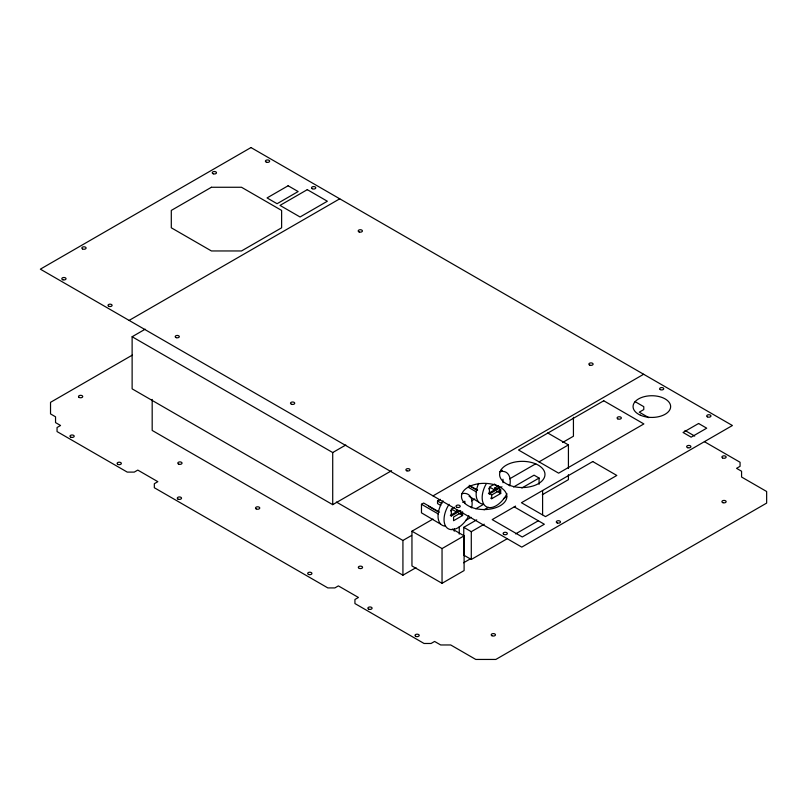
<?xml version="1.0" encoding="UTF-8"?>
<svg xmlns="http://www.w3.org/2000/svg" width="807" height="807" viewBox="0 0 807 807"><rect width="100%" height="100%" fill="white"/><g stroke="black" fill="none" stroke-linecap="round" stroke-linejoin="round"><path stroke-width="1.21" d="M129.11 320.409L339.737 198.815M391.587 470.683L332.716 504.668L132.126 388.853L132.126 336.741L145.21 329.185M132.419 355.05L50.528 402.33L50.528 413.91L55.542 416.805L55.542 422.596L60.555 425.491L57.045 427.518L57.045 431.574L127.254 472.105L134.275 472.105L137.785 470.088L157.839 481.668L154.329 483.696L154.329 487.741L327.844 587.92L334.865 587.92L338.375 585.892L358.439 597.473L354.929 599.5L354.929 603.555L424.058 643.472L431.079 643.472L434.59 641.444L440.683 644.964L450.71 644.964L475.787 659.44L495.851 659.44L766.65 503.094L766.65 491.503L741.572 477.028L741.572 471.238L736.559 468.342L740.069 466.315L740.069 462.27L704.43 441.691M132.126 336.741L332.716 452.545L345.8 445M433.016 495.871L643.643 374.266M445.05 526.124A19.862 11.469 -60 0 1 440.935 524.328L421.476 512.838L421.476 504.264L423.635 503.023L439.522 512.193M440.753 505.434L437.525 503.568L437.525 501.026L440.451 499.341M562.59 442.488L573.434 436.224L573.434 417.34M452.283 528.999L464.106 535.828L464.106 570.569L442.044 583.31L411.953 565.939L411.953 531.198L432.966 519.062M454.442 507.24L451.315 509.046L451.315 515.996L450.316 515.411L458.648 510.599M462.774 502.428L464.862 501.228L464.862 503.538M494.641 484.029L489.435 487.035L489.435 493.985L488.427 493.41L499.886 486.792M450.568 510.871L452.576 509.711L456.58 512.021L456.58 510.054L458.588 511.214M488.679 488.86L490.686 487.71L494.701 490.02L494.701 488.053L498.585 485.804M336.428 502.065L402.925 540.458L411.641 535.434M471.52 500.854L474.788 498.968M509.62 478.854L535.757 463.773M539.015 461.886L568.421 444.909L568.421 468.494M451.315 515.996L460.696 510.579M489.435 493.985L501.934 486.772M490.686 494.419L491.685 495.004L500.713 489.788L500.713 493.501L491.685 498.706L490.686 498.131M462.603 515.502L453.574 520.717L453.574 517.005L462.603 511.799L462.603 515.502L458.588 513.181M475.817 508.803L483.373 504.436M513.575 486.994L534.073 475.162L539.086 478.057L539.086 484.291M465.73 520.414L471.117 517.297M484.069 509.822L488.386 507.331M503.487 498.615L506.725 496.749M521.826 488.023L539.086 478.057M506.947 538.884L471.288 559.473L463.763 555.135L463.763 527.334L476.735 519.849M411.953 531.198L442.044 548.568L464.106 535.828M463.763 527.334L471.288 531.682L484.25 524.197M515.592 506.1L492.189 519.607L522.28 536.988L544.342 524.247L514.261 506.877M152.18 399.415L152.18 430.434L402.925 575.199L415.988 567.664M542.284 494.741L568.421 479.661L568.421 474.698M463.571 562.772L471.117 558.414M515.592 533.901L538.279 520.797M635.069 401.644L643.784 406.678L643.784 409.573L639.275 412.175L648.778 417.663M684.982 430.464L694.706 436.073M547.701 432.956L568.421 444.909M495.327 484.765L498.504 486.601M500.713 489.788L499.715 489.213L499.715 492.916M494.701 488.053L496.709 489.213M496.709 491.181L500.713 493.501M469.16 485.3L477.633 490.182M469.835 486.096L477.361 490.434M468.06 487.156L476.534 492.038M469.119 496.335L479.045 502.327A19.862 11.469 -60 0 0 483.161 504.123M437.525 501.026L441.822 503.507M428.497 506.231L437.101 511.194M421.476 504.264L438.423 514.049M478.652 501.833L478.026 501.157A19.862 11.469 -60 0 1 478.682 483.363M440.541 523.844L439.916 523.158A19.862 11.469 -60 0 1 443.043 500.824M542.597 490.505L542.597 514.674M502.973 479.227L502.973 482.697M491.685 495.004L491.685 498.706M471.288 531.682L471.288 559.473M461.604 512.949L461.604 514.927M459.254 526.648L459.254 534.123M454.24 528.736L454.24 531.228M442.044 548.568L442.044 583.31M402.925 540.458L402.925 575.199M332.716 452.545L332.716 504.668M499.836 471.742A19.862 11.469 -60 0 1 509.762 485.864M506.957 493.713A19.862 11.469 -60 0 1 486.712 506.927A19.862 11.469 -60 0 1 486.278 483.766M501.329 469.724A19.862 11.469 -60 0 1 502.347 470.895M461.725 493.743A19.862 11.469 -60 0 1 471.651 507.875M468.847 515.713A19.862 11.469 -60 0 1 448.157 528.706A19.862 11.469 -60 0 1 449.065 504.294M250.977 147.56L40.35 269.165L521.776 547.116L732.403 425.511L250.977 147.56M211.424 187.264L171.296 210.425L171.296 227.796L211.424 250.957L241.505 250.957L281.623 227.796L281.623 210.425L241.505 187.264L211.424 187.264M288.119 185.761L267.056 197.927L277.083 203.717L298.146 191.552L288.119 185.761M307.285 189.655L280.009 205.402L300.063 216.982L327.349 201.236L307.285 189.655M603.757 400.776L518.508 450.003L558.626 473.164L643.875 423.937L603.757 400.776M592.752 461.554L521.443 502.721L545.512 516.621L616.82 475.454L592.752 461.554M698.59 423.493L683.045 432.471L691.165 437.162L706.71 428.184L698.59 423.493M359.377 568.431A2.128 1.231 0 0 0 362.575 567.361A2.128 1.231 0 0 0 359.377 566.302A2.128 1.231 0 0 0 359.377 568.431M256.132 508.884A2.128 1.231 0 0 0 259.693 508.329A2.128 1.231 0 0 0 257.09 506.826A2.128 1.231 0 0 0 256.132 508.884M617.708 418.833A2.128 1.231 0 0 0 621.269 418.288A2.128 1.231 0 0 0 618.666 416.785A2.128 1.231 0 0 0 617.708 418.833M177.903 499.039A2.128 1.231 0 0 0 181.464 498.484A2.128 1.231 0 0 0 178.861 496.981A2.128 1.231 0 0 0 177.903 499.039M117.721 464.297A2.128 1.231 0 0 0 121.282 463.743A2.128 1.231 0 0 0 118.679 462.24A2.128 1.231 0 0 0 117.721 464.297M71.026 437.273A2.128 1.231 0 0 0 74.214 436.204A2.128 1.231 0 0 0 71.026 435.144A2.128 1.231 0 0 0 71.026 437.273M415.605 636.269A2.128 1.231 0 0 0 419.166 635.724A2.128 1.231 0 0 0 416.563 634.221A2.128 1.231 0 0 0 415.605 636.269M722.517 457.922A2.128 1.231 0 0 0 726.078 457.367A2.128 1.231 0 0 0 723.476 455.864A2.128 1.231 0 0 0 722.517 457.922M79.106 397.407A2.128 1.231 0 0 0 82.667 396.862A2.128 1.231 0 0 0 80.064 395.359A2.128 1.231 0 0 0 79.106 397.407M308.728 574.513A2.128 1.231 0 0 0 311.926 573.444A2.128 1.231 0 0 0 308.728 572.385A2.128 1.231 0 0 0 308.728 574.513M722.961 502.711A2.128 1.231 0 0 0 726.149 501.641A2.128 1.231 0 0 0 722.961 500.582A2.128 1.231 0 0 0 722.961 502.711M491.836 635.694A2.128 1.231 0 0 0 495.397 635.139A2.128 1.231 0 0 0 492.784 633.636A2.128 1.231 0 0 0 491.836 635.694M368.91 609.255A2.128 1.231 0 0 0 372.098 608.185A2.128 1.231 0 0 0 368.91 607.126A2.128 1.231 0 0 0 368.91 609.255M178.841 464.196A2.128 1.231 0 0 0 182.039 463.137A2.128 1.231 0 0 0 178.841 462.068A2.128 1.231 0 0 0 178.841 464.196M457.024 507.361A2.128 1.231 0 0 0 460.222 506.292A2.128 1.231 0 0 0 457.024 505.232A2.128 1.231 0 0 0 457.024 507.361M503.729 534.375A2.128 1.231 0 0 0 507.28 533.831A2.128 1.231 0 0 0 504.678 532.317A2.128 1.231 0 0 0 503.729 534.375M707.325 416.826A2.128 1.231 0 0 0 710.886 416.281A2.128 1.231 0 0 0 708.284 414.768A2.128 1.231 0 0 0 707.325 416.826M508.46 484.836A22.697 13.104 0 0 0 544.786 476.15A22.697 13.104 0 0 0 513.595 462.34A22.697 13.104 0 0 0 508.46 484.836M589.917 365.198A2.128 1.231 0 0 0 593.115 364.128A2.128 1.231 0 0 0 589.917 363.069A2.128 1.231 0 0 0 589.917 365.198M406.91 470.844A2.058 1.19 0 0 0 409.996 469.815A2.058 1.19 0 0 0 406.91 468.786A2.058 1.19 0 0 0 406.91 470.844M291.539 404.287A2.128 1.231 0 0 0 294.726 403.218A2.128 1.231 0 0 0 291.539 402.158A2.128 1.231 0 0 0 291.539 404.287M176.229 337.659A2.058 1.19 0 0 0 179.315 336.63A2.058 1.19 0 0 0 176.229 335.601A2.058 1.19 0 0 0 176.229 337.659M359.236 232.013A2.128 1.231 0 0 0 362.424 230.953A2.128 1.231 0 0 0 359.236 229.884A2.128 1.231 0 0 0 359.236 232.013M470.35 506.846A22.697 13.104 0 0 0 506.665 498.161A22.697 13.104 0 0 0 475.484 484.341A22.697 13.104 0 0 0 470.35 506.846M109.026 306.388A2.058 1.19 0 0 0 112.112 305.359A2.058 1.19 0 0 0 109.026 304.33A2.058 1.19 0 0 0 109.026 306.388M62.855 279.787A2.128 1.231 0 0 0 66.043 278.718A2.128 1.231 0 0 0 62.855 277.658A2.128 1.231 0 0 0 62.855 279.787M312.158 188.677A2.128 1.231 0 0 0 315.719 188.122A2.128 1.231 0 0 0 313.106 186.619A2.128 1.231 0 0 0 312.158 188.677M266.461 162.237A2.128 1.231 0 0 0 269.649 161.168A2.128 1.231 0 0 0 266.461 160.109A2.128 1.231 0 0 0 266.461 162.237M213.3 173.818A2.128 1.231 0 0 0 216.498 172.748A2.128 1.231 0 0 0 213.3 171.689A2.128 1.231 0 0 0 213.3 173.818M82.475 248.899A2.128 1.231 0 0 0 86.036 248.344A2.128 1.231 0 0 0 83.434 246.841A2.128 1.231 0 0 0 82.475 248.899M640.405 415.191A18.793 10.854 0 0 0 670.486 407.999A18.793 10.854 0 0 0 644.662 396.56A18.793 10.854 0 0 0 640.405 415.191M557.324 522.986A2.128 1.231 0 0 0 560.512 521.927A2.128 1.231 0 0 0 557.324 520.868A2.128 1.231 0 0 0 557.324 522.986M687.705 447.714A2.128 1.231 0 0 0 690.903 446.654A2.128 1.231 0 0 0 687.705 445.585A2.128 1.231 0 0 0 687.705 447.714M660.237 389.579A2.058 1.19 0 0 0 663.677 389.055A2.058 1.19 0 0 0 661.165 387.602A2.058 1.19 0 0 0 660.237 389.579"/></g></svg>
